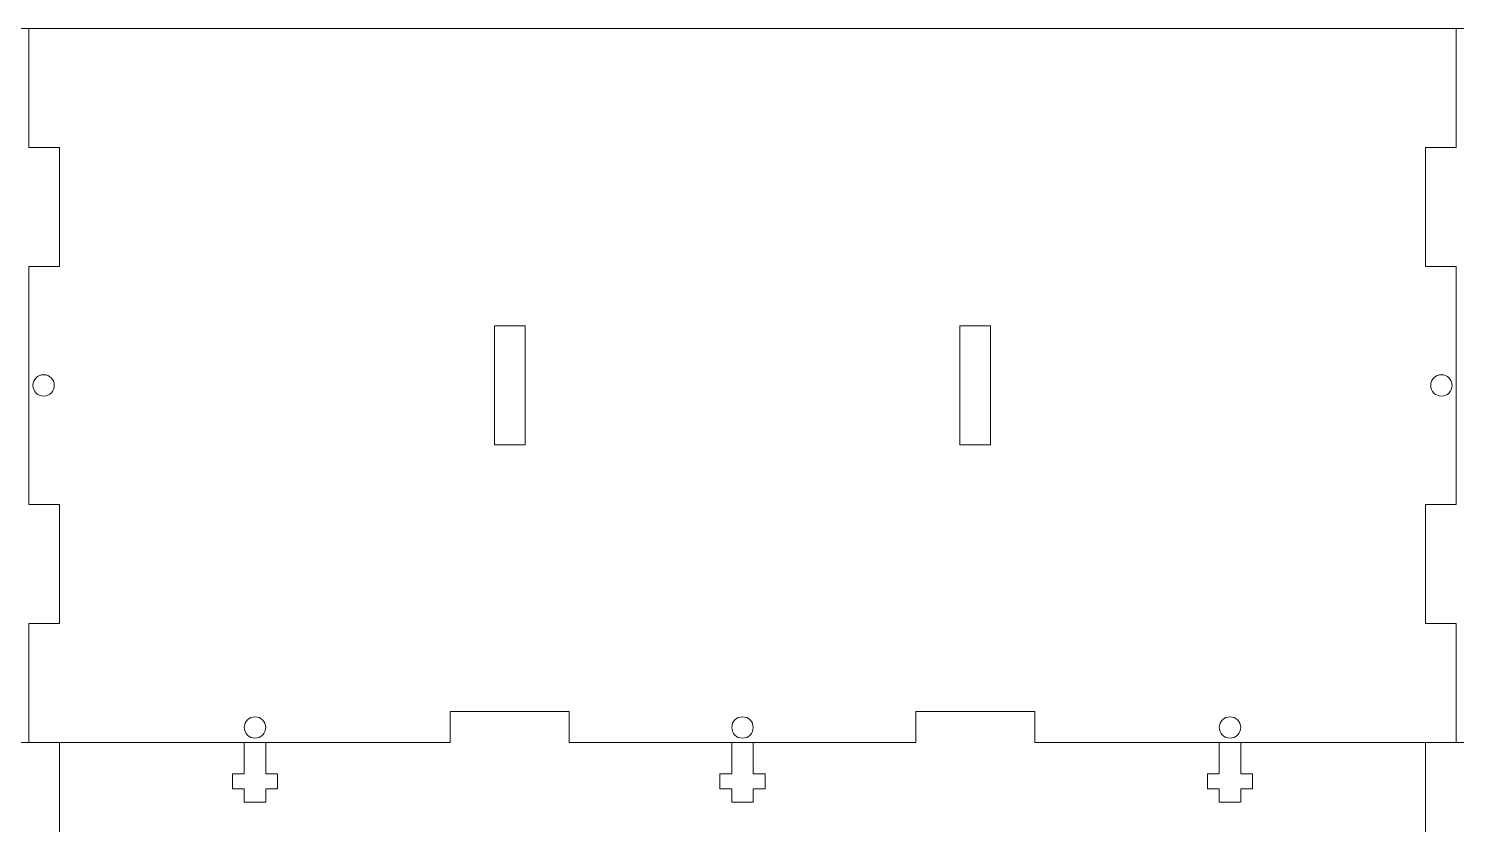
# Model space of a CAD drawing. Header units: inches. Extents: x 5.7 to 64.6, y 3.3 to 60.7.
# Drawn here: x 51.83 to 57.83, y 57.34 to 60.68 of the extents above; entities that cross this region are included whole.
import ezdxf

# ---------------------------------------------------------------- set-up
doc = ezdxf.new("R2010")
doc.units = ezdxf.units.IN
doc.header["$MEASUREMENT"] = 0
doc.layers.add('LASER MAGENTA', color=6, linetype='Continuous', lineweight=0, true_color=0xff00ff)

msp = doc.modelspace()

# ---------------------------------------------------------------- linework, layer by layer
at = {"layer": 'LASER MAGENTA'}
for p, q in [((48.09422, 60.68218), (51.83422, 60.68218)), ((51.83422, 60.68218), (51.83422, 60.18218)), ((51.83422, 60.68218), (57.83422, 60.68218)), ((51.83422, 60.68218), (51.83422, 60.18218)), ((57.83422, 60.68218), (57.83422, 60.18218)), ((57.83422, 60.68218), (57.83422, 60.18218)), ((57.83422, 60.68218), (61.57422, 60.68218)), ((51.96422, 60.18218), (51.83422, 60.18218)), ((51.96422, 60.18218), (51.83422, 60.18218)), ((51.96422, 59.68218), (51.96422, 60.18218)), ((51.96422, 59.68218), (51.96422, 60.18218)), ((57.70422, 59.68218), (57.70422, 60.18218)), ((57.70422, 60.18218), (57.83422, 60.18218)), ((57.70422, 59.68218), (57.70422, 60.18218)), ((57.70422, 60.18218), (57.83422, 60.18218)), ((51.83422, 59.68218), (51.96422, 59.68218)), ((51.83422, 59.68218), (51.96422, 59.68218)), ((57.83422, 59.68218), (57.70422, 59.68218)), ((57.83422, 59.68218), (57.70422, 59.68218)), ((51.96422, 58.68218), (51.83422, 58.68218)), ((51.96422, 58.68218), (51.83422, 58.68218)), ((51.96422, 58.18218), (51.96422, 58.68218)), ((51.96422, 58.18218), (51.96422, 58.68218)), ((57.70422, 58.18218), (57.70422, 58.68218)), ((57.70422, 58.68218), (57.83422, 58.68218)), ((57.70422, 58.18218), (57.70422, 58.68218)), ((57.70422, 58.68218), (57.83422, 58.68218)), ((51.83422, 58.18218), (51.83422, 57.68218)), ((51.83422, 58.18218), (51.96422, 58.18218)), ((51.83422, 58.18218), (51.83422, 57.68218)), ((51.83422, 58.18218), (51.96422, 58.18218)), ((57.83422, 58.18218), (57.70422, 58.18218)), ((57.83422, 58.18218), (57.70422, 58.18218)), ((57.83422, 58.18218), (57.83422, 57.68218)), ((57.83422, 58.18218), (57.83422, 57.68218)), ((54.10622, 57.81218), (53.60622, 57.81218)), ((53.60622, 57.81218), (53.60622, 57.68218)), ((54.10622, 57.81218), (53.60622, 57.81218)), ((53.60622, 57.81218), (53.60622, 57.68218)), ((54.10622, 57.68218), (54.10622, 57.81218)), ((54.10622, 57.68218), (54.10622, 57.81218)), ((55.56222, 57.68218), (55.56222, 57.81218)), ((55.56222, 57.81218), (56.06222, 57.81218)), ((55.56222, 57.68218), (55.56222, 57.81218)), ((55.56222, 57.81218), (56.06222, 57.81218)), ((56.06222, 57.81218), (56.06222, 57.68218)), ((56.06222, 57.81218), (56.06222, 57.68218)), ((50.21422, 57.68218), (51.83422, 57.68218)), ((51.83422, 57.68218), (53.60622, 57.68218)), ((51.96422, 57.68218), (53.60622, 57.68218)), ((51.96422, 57.68218), (51.96422, 56.06218)), ((52.74022, 57.68218), (52.83022, 57.68218)), ((54.10622, 57.68218), (55.56222, 57.68218)), ((54.10622, 57.68218), (55.56222, 57.68218)), ((54.78922, 57.68218), (54.87922, 57.68218)), ((57.83422, 57.68218), (56.06222, 57.68218)), ((57.70422, 57.68218), (56.06222, 57.68218)), ((56.83822, 57.68218), (56.92822, 57.68218)), ((57.70422, 57.68218), (57.70422, 56.06218)), ((59.45422, 57.68218), (57.83422, 57.68218))]:
    msp.add_line(p, q, dxfattribs=at)
at = {"layer": 'LASER MAGENTA', "linetype": 'Continuous'}
for p, q in [((51.83422, 60.18218), (51.83422, 60.68218)), ((51.83422, 60.18218), (51.83422, 60.68218)), ((57.83422, 60.18218), (57.83422, 60.68218)), ((57.83422, 60.18218), (57.83422, 60.68218)), ((51.83422, 58.68218), (51.83422, 59.68218)), ((51.83422, 58.68218), (51.83422, 59.68218)), ((57.83422, 58.68218), (57.83422, 59.68218)), ((57.83422, 58.68218), (57.83422, 59.68218)), ((52.74022, 57.55018), (52.74022, 57.68218)), ((52.83022, 57.68218), (52.83022, 57.55018)), ((54.78922, 57.55018), (54.78922, 57.68218)), ((54.87922, 57.68218), (54.87922, 57.55018)), ((56.83822, 57.55018), (56.83822, 57.68218)), ((56.92822, 57.68218), (56.92822, 57.55018)), ((52.69022, 57.55018), (52.74022, 57.55018)), ((52.69022, 57.48718), (52.69022, 57.55018)), ((52.83022, 57.55018), (52.88022, 57.55018)), ((52.88022, 57.55018), (52.88022, 57.48718)), ((54.73922, 57.55018), (54.78922, 57.55018)), ((54.73922, 57.48718), (54.73922, 57.55018)), ((54.87922, 57.55018), (54.92922, 57.55018)), ((54.92922, 57.55018), (54.92922, 57.48718)), ((56.78822, 57.55018), (56.83822, 57.55018)), ((56.78822, 57.48718), (56.78822, 57.55018)), ((56.92822, 57.55018), (56.97822, 57.55018)), ((56.97822, 57.55018), (56.97822, 57.48718)), ((52.74022, 57.48718), (52.69022, 57.48718)), ((52.74022, 57.43018), (52.74022, 57.48718)), ((52.83022, 57.48718), (52.83022, 57.43018)), ((52.88022, 57.48718), (52.83022, 57.48718)), ((54.78922, 57.48718), (54.73922, 57.48718)), ((54.78922, 57.43018), (54.78922, 57.48718)), ((54.87922, 57.48718), (54.87922, 57.43018)), ((54.92922, 57.48718), (54.87922, 57.48718)), ((56.83822, 57.48718), (56.78822, 57.48718)), ((56.83822, 57.43018), (56.83822, 57.48718)), ((56.92822, 57.48718), (56.92822, 57.43018)), ((56.97822, 57.48718), (56.92822, 57.48718)), ((52.83022, 57.43018), (52.74022, 57.43018)), ((54.87922, 57.43018), (54.78922, 57.43018)), ((56.92822, 57.43018), (56.83822, 57.43018))]:
    msp.add_line(p, q, dxfattribs=at)
at = {"layer": 'LASER MAGENTA'}
for points in [[(53.92022, 58.93218), (53.79222, 58.93218), (53.79222, 59.43218), (53.92022, 59.43218)], [(55.74822, 58.93218), (55.87622, 58.93218), (55.87622, 59.43218), (55.74822, 59.43218)]]:
    msp.add_lwpolyline(points, close=True, dxfattribs=at)
at = {"layer": 'LASER MAGENTA', "linetype": 'Continuous'}
for centre in [(51.89672, 59.18218), (57.77172, 59.18218), (52.78522, 57.74468), (54.83422, 57.74468), (56.88322, 57.74468)]:
    msp.add_circle(centre, 0.045, dxfattribs=at)

doc.saveas('drawing.dxf')
